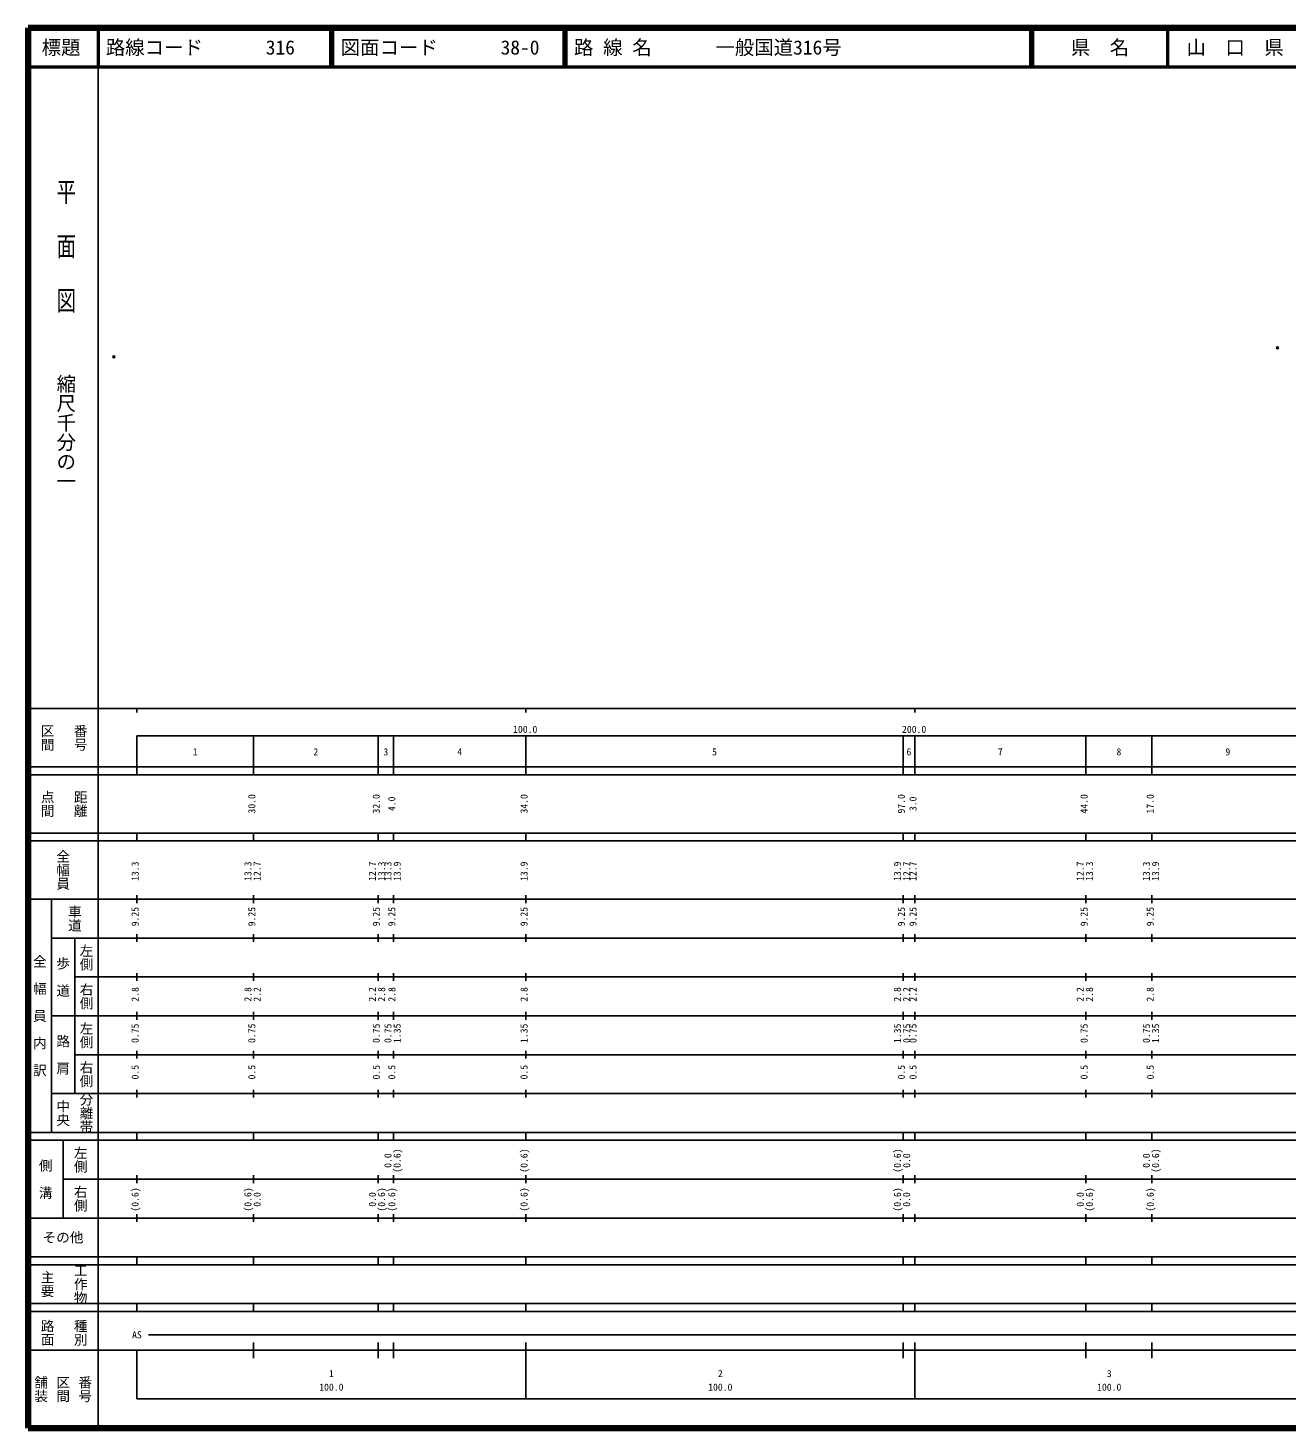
# Model space of a CAD drawing. Units: millimetres on the paper. Extents: x 40 to 680, y 20 to 380.
# Drawn here: x 40 to 363.7, y 20 to 380 of the extents above; entities that cross this region are included whole.
import ezdxf
from ezdxf.enums import TextEntityAlignment as Align

# ---------------------------------------------------------------- set-up
doc = ezdxf.new("R2010")
doc.units = ezdxf.units.MM
doc.header["$PDMODE"] = 32
doc.header["$PDSIZE"] = 0.5
doc.layers.add('M-OTRS', color=6, linetype='Continuous')
doc.layers.add('M-TTL-TXT', color=7, linetype='Continuous')
for name, color, linetype, lineweight in [('M-TTL', 2, 'Continuous', 140), ('M-TTL-BAND', 7, 'Continuous', 25), ('M-TTL-LINE', 7, 'Continuous', 50)]:
    doc.layers.add(name, color=color, linetype=linetype, lineweight=lineweight)
doc.styles.add('@ＭＳ ゴシック', font='')
doc.styles.add('ＭＳ ゴシック', font='')
doc.styles.get('@ＭＳ ゴシック').set_extended_font_data('@MS Gothic')
doc.styles.get('ＭＳ ゴシック').set_extended_font_data('MS Gothic')

msp = doc.modelspace()

# ---------------------------------------------------------------- linework, layer by layer
at = {"layer": 'M-OTRS'}
for p in [(62.078, 295.444), (361.267, 297.784)]:
    msp.add_point(p, dxfattribs=at)
at = {"layer": 'M-TTL'}
for p, q in [((40, 380), (40, 20)), ((680, 380), (40, 380)), ((40, 20), (680, 20))]:
    msp.add_line(p, q, dxfattribs=at)
at = {"layer": 'M-TTL-BAND'}
for p, q in [((58, 370), (58, 20)), ((40, 205), (579, 205)), ((68, 205), (68, 204)), ((168, 205), (168, 204)), ((268, 205), (268, 204)), ((68, 198), (579, 198)), ((68, 198), (68, 188)), ((98, 188), (98, 198)), ((130, 188), (130, 198)), ((134, 188), (134, 198)), ((168, 188), (168, 198)), ((265, 188), (265, 198)), ((268, 188), (268, 198)), ((312, 188), (312, 198)), ((329, 188), (329, 198)), ((40, 190), (579, 190)), ((40, 188), (579, 188)), ((40, 173), (579, 173)), ((68, 171), (68, 173)), ((98, 171), (98, 173)), ((130, 171), (130, 173)), ((134, 171), (134, 173)), ((168, 171), (168, 173)), ((265, 171), (265, 173)), ((268, 171), (268, 173)), ((312, 171), (312, 173)), ((329, 171), (329, 173)), ((40, 171), (579, 171)), ((40, 156), (579, 156)), ((46, 96), (46, 156)), ((68, 155), (68, 157)), ((98, 155), (98, 157)), ((130, 155), (130, 157)), ((134, 155), (134, 157)), ((168, 155), (168, 157)), ((265, 155), (265, 157)), ((268, 155), (268, 157)), ((312, 155), (312, 157)), ((329, 155), (329, 157)), ((46, 146), (579, 146)), ((52, 146), (52, 106)), ((68, 145), (68, 147)), ((98, 145), (98, 147)), ((130, 145), (130, 147)), ((134, 145), (134, 147)), ((168, 145), (168, 147)), ((265, 145), (265, 147)), ((268, 145), (268, 147)), ((312, 145), (312, 147)), ((329, 145), (329, 147)), ((68, 135), (68, 137)), ((98, 135), (98, 137)), ((130, 135), (130, 137)), ((134, 135), (134, 137)), ((168, 135), (168, 137)), ((265, 135), (265, 137)), ((268, 135), (268, 137)), ((312, 135), (312, 137)), ((329, 135), (329, 137)), ((52, 136), (579, 136)), ((46, 126), (579, 126)), ((68, 125), (68, 127)), ((98, 125), (98, 127)), ((130, 125), (130, 127)), ((134, 125), (134, 127)), ((168, 125), (168, 127)), ((265, 125), (265, 127)), ((268, 125), (268, 127)), ((312, 125), (312, 127)), ((329, 125), (329, 127)), ((52, 116), (579, 116)), ((68, 115), (68, 117)), ((98, 115), (98, 117)), ((130, 115), (130, 117)), ((134, 115), (134, 117)), ((168, 115), (168, 117)), ((265, 115), (265, 117)), ((268, 115), (268, 117)), ((312, 115), (312, 117)), ((329, 115), (329, 117)), ((46, 106), (579, 106)), ((68, 105), (68, 107)), ((98, 105), (98, 107)), ((130, 105), (130, 107)), ((134, 105), (134, 107)), ((168, 105), (168, 107)), ((265, 105), (265, 107)), ((268, 105), (268, 107)), ((312, 105), (312, 107)), ((329, 105), (329, 107)), ((40, 96), (579, 96)), ((40, 94), (579, 94)), ((49, 94), (49, 74)), ((68, 94), (68, 96)), ((98, 94), (98, 96)), ((130, 94), (130, 96)), ((134, 94), (134, 96)), ((168, 94), (168, 96)), ((265, 94), (265, 96)), ((268, 94), (268, 96)), ((312, 94), (312, 96)), ((329, 94), (329, 96)), ((49, 84), (579, 84)), ((68, 83), (68, 85)), ((98, 83), (98, 85)), ((130, 83), (130, 85)), ((134, 83), (134, 85)), ((168, 83), (168, 85)), ((265, 83), (265, 85)), ((268, 83), (268, 85)), ((312, 83), (312, 85)), ((329, 83), (329, 85)), ((40, 74), (579, 74)), ((68, 73), (68, 75)), ((98, 73), (98, 75)), ((130, 73), (130, 75)), ((134, 73), (134, 75)), ((168, 73), (168, 75)), ((265, 73), (265, 75)), ((268, 73), (268, 75)), ((312, 73), (312, 75)), ((329, 73), (329, 75)), ((40, 64), (579, 64)), ((40, 62), (579, 62)), ((68, 62), (68, 64)), ((98, 62), (98, 64)), ((130, 62), (130, 64)), ((134, 62), (134, 64)), ((168, 62), (168, 64)), ((265, 62), (265, 64)), ((268, 62), (268, 64)), ((312, 62), (312, 64)), ((329, 62), (329, 64)), ((40, 52), (579, 52)), ((68, 50), (68, 52)), ((98, 50), (98, 52)), ((130, 50), (130, 52)), ((134, 50), (134, 52)), ((168, 50), (168, 52)), ((265, 50), (265, 52)), ((268, 50), (268, 52)), ((312, 50), (312, 52)), ((329, 50), (329, 52)), ((40, 50), (579, 50)), ((71, 44), (565, 44)), ((40, 40), (579, 40)), ((68, 40), (68, 27.5)), ((98, 38), (98, 42)), ((130, 38), (130, 42)), ((134, 38), (134, 42)), ((168, 27.5), (168, 42)), ((265, 38), (265, 42)), ((268, 27.5), (268, 42)), ((312, 38), (312, 42)), ((329, 38), (329, 42)), ((68, 27.5), (579, 27.5))]:
    msp.add_line(p, q, dxfattribs=at)
at = {"layer": 'M-TTL-LINE'}
for p, q in [((58, 380), (58, 370)), ((117.75, 380), (117.75, 370)), ((118.25, 380), (118.25, 370)), ((177.75, 380), (177.75, 370)), ((178.25, 380), (178.25, 370)), ((297.75, 380), (297.75, 370)), ((298.25, 380), (298.25, 370)), ((333, 380), (333, 370)), ((40, 370), (680, 370))]:
    msp.add_line(p, q, dxfattribs=at)

# ---------------------------------------------------------------- texts
at = {"layer": 'M-TTL-BAND', "style": '@ＭＳ ゴシック', "width": 1.4}
msp.add_text('平  面  図', height=3.666, rotation=270, dxfattribs=at).set_placement((49.777, 306.475), align=Align.MIDDLE_RIGHT)
at = {"layer": 'M-TTL-BAND', "style": '@ＭＳ ゴシック'}
msp.add_text('縮尺千分の一', height=3.666, rotation=270, dxfattribs=at).set_placement((49.777, 261.03), align=Align.MIDDLE_RIGHT)
for s, p in [('区間', (45, 197.5)), ('番号', (53.5, 197.5)), ('点間', (45, 180.5)), ('距離', (53.5, 180.5)), ('全幅員', (49, 163.5)), ('車道', (52, 151)), ('左側', (55, 141)), ('全\u3000幅\u3000員\u3000内\u3000訳', (43, 126)), ('歩\u3000道', (49, 136)), ('右側', (55, 131)), ('左側', (55, 121)), ('路\u3000肩', (49, 116)), ('右側', (55, 111)), ('分離帯', (55, 101)), ('中央', (49, 101)), ('左側', (53.5, 89)), ('側\u3000溝', (44.5, 84)), ('右側', (53.5, 79)), ('工作物', (53.5, 57)), ('主要', (45, 57)), ('路面', (45, 44.5)), ('種別', (53.5, 44.5)), ('舗装', (43.333, 30)), ('区間', (49, 30)), ('番号', (54.667, 30))]:
    msp.add_text(s, height=2.566, rotation=270, dxfattribs=at).set_placement(p, align=Align.MIDDLE_CENTER)
at = {"layer": 'M-TTL-BAND', "style": 'ＭＳ ゴシック'}
for s, p in [('100.0', (167.844, 198.195)), ('200.0', (267.844, 198.195)), ('1', (83, 192.405)), ('2', (114, 192.405)), ('3', (132, 192.405)), ('4', (151, 192.405)), ('5', (216.5, 192.405)), ('6', (266.5, 192.405)), ('7', (290, 192.405)), ('8', (320.5, 192.405)), ('9', (348.5, 192.405)), ('AS', (68, 42.5)), ('1', (118, 32.523)), ('2', (218, 32.523)), ('3', (318, 32.523)), ('100.0', (118, 29.033)), ('100.0', (218, 29.033)), ('100.0', (318, 29.033))]:
    msp.add_text(s, height=1.833, dxfattribs=at).set_placement(p, align=Align.BOTTOM_CENTER)
for s, p in [('30.0', (99, 180.5)), ('32.0', (131, 180.5)), ('4.0', (135, 180.5)), ('34.0', (169, 180.5)), ('97.0', (266, 180.5)), ('3.0', (269, 180.5)), ('44.0', (313, 180.5)), ('17.0', (330, 180.5)), ('13.3', (69, 163.174)), ('13.3', (98, 163.174)), ('12.7', (100.37, 163.174)), ('12.7', (130, 163.174)), ('13.3', (132.37, 163.174)), ('13.3', (134, 163.174)), ('13.9', (136.37, 163.174)), ('13.9', (169, 163.174)), ('13.9', (265, 163.174)), ('12.7', (267.37, 163.174)), ('12.7', (269, 163.174)), ('12.7', (312, 163.174)), ('13.3', (314.37, 163.174)), ('13.3', (329, 163.174)), ('13.9', (331.37, 163.174)), ('9.25', (69, 151.5)), ('9.25', (99, 151.5)), ('9.25', (131, 151.5)), ('9.25', (135, 151.5)), ('9.25', (169, 151.5)), ('9.25', (266, 151.5)), ('9.25', (269, 151.5)), ('9.25', (313, 151.5)), ('9.25', (330, 151.5)), ('2.8', (69, 131.5)), ('2.8', (98, 131.5)), ('2.2', (100.37, 131.5)), ('2.2', (130, 131.5)), ('2.8', (132.37, 131.5)), ('2.8', (135, 131.5)), ('2.8', (169, 131.5)), ('2.8', (265, 131.5)), ('2.2', (267.37, 131.5)), ('2.2', (269, 131.5)), ('2.2', (312, 131.5)), ('2.8', (314.37, 131.5)), ('2.8', (330, 131.5)), ('0.75', (69, 121.5)), ('0.75', (99, 121.5)), ('0.75', (131, 121.5)), ('0.75', (134, 121.5)), ('1.35', (136.37, 121.5)), ('1.35', (169, 121.5)), ('1.35', (265, 121.5)), ('0.75', (267.37, 121.5)), ('0.75', (269, 121.5)), ('0.75', (313, 121.5)), ('0.75', (329, 121.5)), ('1.35', (331.37, 121.5)), ('0.5', (69, 111.5)), ('0.5', (99, 111.5)), ('0.5', (131, 111.5)), ('0.5', (135, 111.5)), ('0.5', (169, 111.5)), ('0.5', (266, 111.5)), ('0.5', (269, 111.5)), ('0.5', (313, 111.5)), ('0.5', (330, 111.5)), ('0.0', (134, 88.764)), ('(0.6)', (136.37, 88.764)), ('(0.6)', (169, 88.764)), ('(0.6)', (265, 88.764)), ('0.0', (267.37, 88.764)), ('0.0', (329, 88.764)), ('(0.6)', (331.37, 88.764)), ('(0.6)', (69, 78.764)), ('(0.6)', (98, 78.764)), ('0.0', (100.37, 78.764)), ('0.0', (130, 78.764)), ('(0.6)', (132.37, 78.764)), ('(0.6)', (135, 78.764)), ('(0.6)', (169, 78.764)), ('(0.6)', (265, 78.764)), ('0.0', (267.37, 78.764)), ('0.0', (312, 78.764)), ('(0.6)', (314.37, 78.764)), ('(0.6)', (330, 78.764))]:
    msp.add_text(s, height=1.833, rotation=90, dxfattribs=at).set_placement(p, align=Align.BOTTOM_CENTER)
msp.add_text('その他', height=2.566, dxfattribs=at).set_placement((49, 69), align=Align.MIDDLE_CENTER)
at = {"layer": 'M-TTL-TXT', "style": 'ＭＳ ゴシック'}
for s, p in [('標題', (48.5, 375)), ('県\u3000名', (315.625, 375)), ('山\u3000口\u3000県', (350.375, 375))]:
    msp.add_text(s, height=3.666, dxfattribs=at).set_placement(p, align=Align.MIDDLE_CENTER)
for s, p in [('路線コード', (60, 375)), ('316', (101.142, 375)), ('図面コード', (120.38, 375)), ('38-0', (161.521, 375)), ('路 線 名', (180.38, 375)), ('一般国道316号', (216.734, 375))]:
    msp.add_text(s, height=3.666, dxfattribs=at).set_placement(p, align=Align.MIDDLE_LEFT)

doc.saveas('drawing.dxf')
